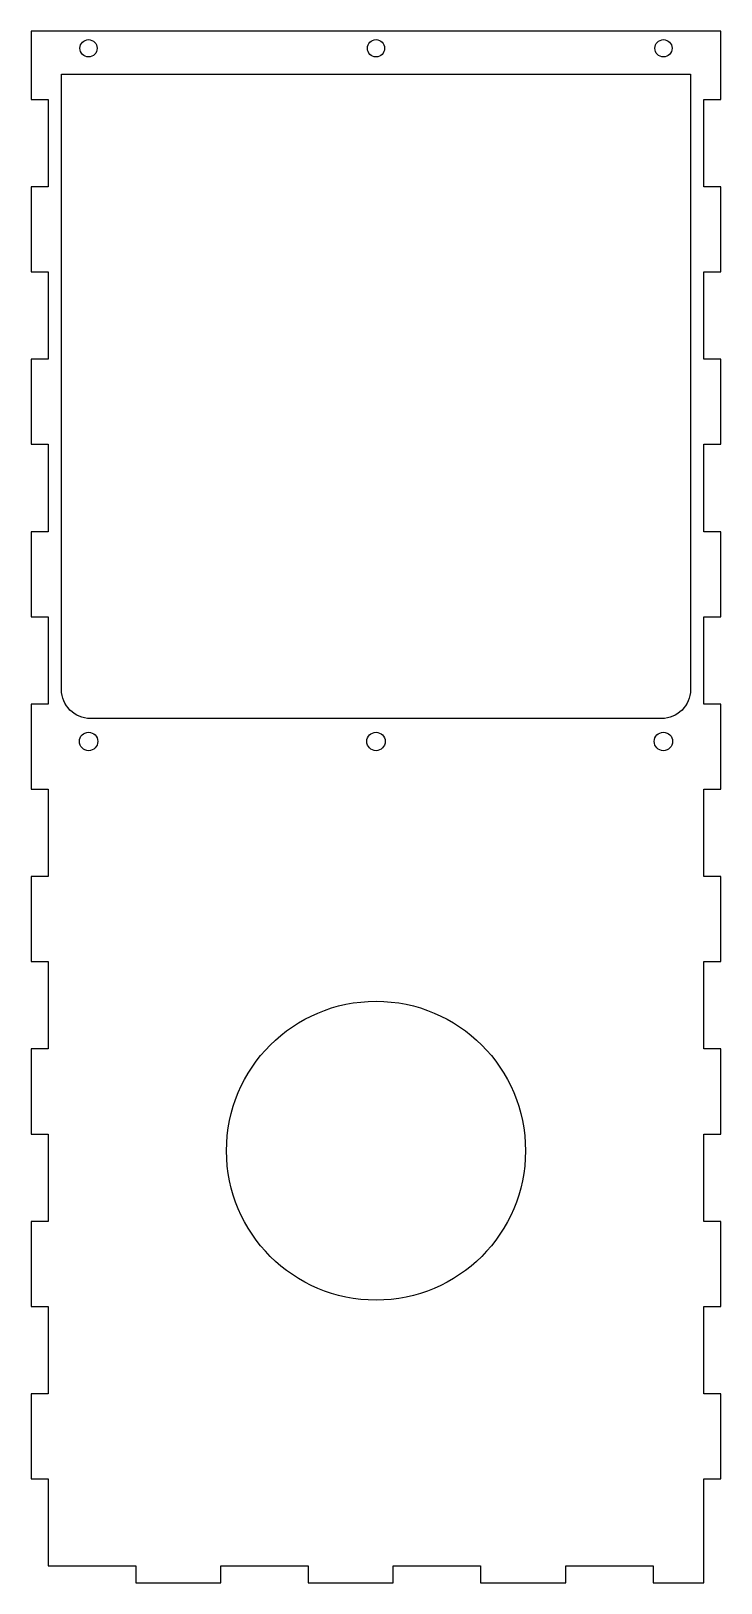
# Model space of a CAD drawing. Header units: millimetres. Extents: x -60 to 60, y -135 to 135.
import ezdxf

# ---------------------------------------------------------------- set-up
doc = ezdxf.new("R2010")
doc.units = ezdxf.units.MM

msp = doc.modelspace()

# ---------------------------------------------------------------- linework, layer by layer
msp.add_lwpolyline([(-60, -56.9), (-57, -56.9), (-57, -72.1), (-60, -72.1), (-60, -86.9), (-57, -86.9), (-57, -102.1), (-60, -102.1), (-60, -116.9), (-57, -116.9), (-57, -132), (-41.8, -132), (-41.8, -135), (-27, -135), (-27, -132), (-11.8, -132), (-11.8, -135), (3, -135), (3, -132), (18.2, -132), (18.2, -135), (33, -135), (33, -132), (48.2, -132), (48.2, -135), (57, -135), (57, -116.9), (60, -116.9), (60, -102.1), (57, -102.1), (57, -86.9), (60, -86.9), (60, -72.1), (57, -72.1), (57, -56.9), (60, -56.9), (60, -42.1), (57, -42.1), (57, -26.9), (60, -26.9), (60, -12.1), (57, -12.1), (57, 3.1), (60, 3.1), (60, 17.9), (57, 17.9), (57, 33.1), (60, 33.1), (60, 47.9), (57, 47.9), (57, 63.1), (60, 63.1), (60, 77.9), (57, 77.9), (57, 93.1), (60, 93.1), (60, 107.9), (57, 107.9), (57, 123.1), (60, 123.1), (60, 135), (-60, 135), (-60, 123.1), (-57, 123.1), (-57, 107.9), (-60, 107.9), (-60, 93.1), (-57, 93.1), (-57, 77.9), (-60, 77.9), (-60, 63.1), (-57, 63.1), (-57, 47.9), (-60, 47.9), (-60, 33.1), (-57, 33.1), (-57, 17.9), (-60, 17.9), (-60, 3.1), (-57, 3.1), (-57, -12.1), (-60, -12.1), (-60, -26.9), (-57, -26.9), (-57, -42.1), (-60, -42.1)], close=True)
msp.add_lwpolyline([(-54.7, 127.5), (54.7, 127.5), (54.7, 20.4, -0.414214), (49.7, 15.4), (-49.7, 15.4, -0.414214), (-54.7, 20.4)], format="xyb", close=True)
for centre, radius in [((-50, 132), 1.5), ((0, 132), 1.5), ((50, 132), 1.5), ((-50, 11.4), 1.6), ((0, 11.4), 1.6), ((50, 11.4), 1.6), ((0, -59.8), 26)]:
    msp.add_circle(centre, radius)

doc.saveas('drawing.dxf')
